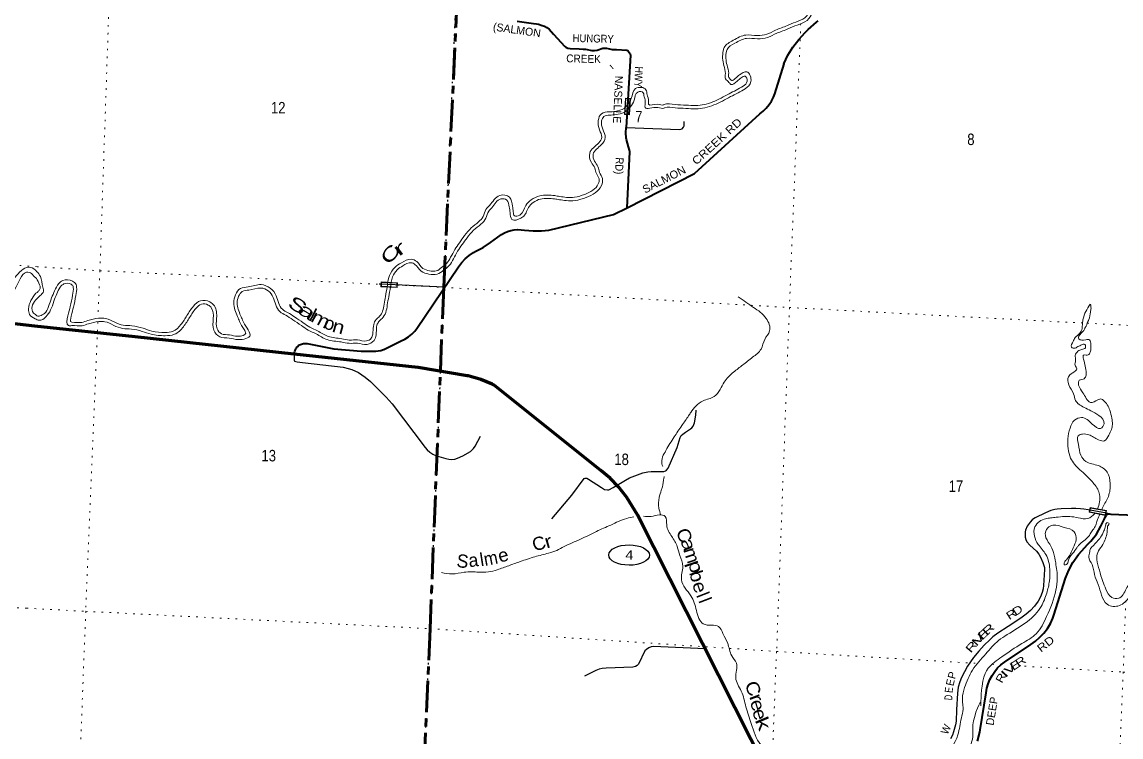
# Model space of a CAD drawing. Header units: feet. Extents: x -762378 to -505285, y -497909 to -353855.
# Drawn here: x -696518 to -679819, y -415044 to -404172 of the extents above; entities that cross this region are included whole.
import ezdxf
from ezdxf.enums import TextEntityAlignment as Align

# ---------------------------------------------------------------- set-up
doc = ezdxf.new("R2010")
doc.units = ezdxf.units.FT
doc.header["$LTSCALE"] = 80
doc.linetypes.add('DOTTED', pattern=[1.5, 0.3, -1.2])
doc.linetypes.add('LONG_DASH_SHORT_DASH', pattern=[9.9, 6, -1.2, 1.5, -1.2])
for name, color, linetype, lineweight in [('11', 7, 'LONG_DASH_SHORT_DASH', 60), ('17', 7, 'Continuous', 25), ('23', 7, 'Continuous', 70), ('26', 7, 'Continuous', 40), ('29', 7, 'Continuous', 25), ('31', 7, 'Continuous', 13), ('39', 7, 'Continuous', 13), ('6', 7, 'DOTTED', 25), ('61', 7, 'Continuous', 13), ('7', 7, 'DOTTED', 13)]:
    doc.layers.add(name, color=color, linetype=linetype, lineweight=lineweight)
for name, color, linetype in [('27', 7, 'Continuous'), ('30', 7, 'Continuous'), ('41', 7, 'Continuous')]:
    doc.layers.add(name, color=color, linetype=linetype)

msp = doc.modelspace()

# ---------------------------------------------------------------- linework, layer by layer
at = {"layer": '11'}
msp.add_lwpolyline([(-689836.59, -401747.35), (-689867.51, -402983.26), (-690110.03, -408206.47), (-690317.33, -413396.66), (-690551.11, -418660.37), (-690764.76, -423798.09), (-690982.61, -428941.69), (-691145.81, -432886.86), (-691516.25, -441899.41)], dxfattribs=at)
at = {"layer": '17'}
msp.add_ellipse((-687293.75, -412276.74), major_axis=(-309.24, 1), ratio=0.500121, dxfattribs=at)
at = {"layer": '23'}
for points in [[(-696320.19, -408795.72), (-696940.21, -408728.35), (-697051.46, -408714.85), (-697214.23, -408680.42), (-697372.52, -408629.18), (-697524.58, -408561.66), (-697668.75, -408478.62), (-697803.46, -408380.97), (-697927.21, -408269.77), (-698038.67, -408146.25), (-699022.54, -407153.19), (-700623.94, -405536.85), (-700767.07, -405410.54), (-701027.35, -405216.81), (-701306.45, -405051.35), (-702430.04, -404531.41), (-702444.08, -404524.6), (-702763.19, -404347.8), (-702787.63, -404330.7)], [(-692380.5, -409221.39), (-694797.6, -408961.19), (-696320.19, -408795.72)], [(-685197.49, -415565.26), (-687167.45, -411664.61), (-687327.83, -411400.63), (-687342.11, -411380.29), (-687455.11, -411238.12), (-687582.36, -411108.54), (-687722.45, -410992.98), (-689345.55, -409694.96), (-689375.68, -409680.09), (-689548.27, -409607.82), (-689702.47, -409561.49), (-689737.51, -409550.96), (-689752.47, -409549.76), (-690496.82, -409424.16), (-692380.5, -409221.39)]]:
    msp.add_lwpolyline(points, dxfattribs=at)
at = {"layer": '26'}
for points in [[(-688995.32, -404159.86), (-688745.36, -404192.82), (-688701.06, -404200.2), (-688670.38, -404207.02), (-688614.71, -404224.07), (-688577.22, -404238.29), (-688545.41, -404255.34), (-688509.05, -404283.76), (-688440.88, -404359.92), (-688268.19, -404546.35), (-688254.55, -404557.14), (-688223.88, -404568.51), (-688186.39, -404573.63), (-688050.05, -404582.73), (-687990.97, -404583.28), (-687954.62, -404587.27), (-687859.18, -404605.46), (-687819.41, -404606.6), (-687777.38, -404600.92), (-687694.44, -404572.49), (-687668.31, -404569.09), (-687636.49, -404572.49), (-687591.05, -404582.73), (-687551.28, -404588.41), (-687486.53, -404591.82), (-687327.47, -404600.92), (-687312.69, -404606.03), (-687300.2, -404619.1), (-687278.6, -404657.18), (-687272.94, -404678.21), (-687337.74, -405778.3)], [(-687322.41, -406995.98), (-686301.19, -406475.96), (-685307.69, -405568.8), (-685255.77, -405527.28), (-685208.47, -405480.56), (-685166.32, -405429.15), (-685129.77, -405373.62), (-685099.22, -405314.58), (-685078.76, -405263.61), (-684937.51, -404807.86), (-684941.59, -404809.74), (-684879.85, -404677.59), (-684804.64, -404552.63), (-684716.78, -404436.21), (-684617.23, -404329.61), (-684571.15, -404287.13), (-684447.86, -404177.1), (-684420.16, -404155.38)], [(-687322.41, -406995.98), (-687283.12, -406147.18), (-687285.39, -406122.75), (-687301.3, -406072.16), (-687335.38, -405960.19), (-687339.93, -405931.2), (-687342.2, -405856.17), (-687337.74, -405778.3)], [(-692380.5, -409221.39), (-692374.83, -409197), (-692369.63, -409174.62), (-692364.45, -409158.9), (-692357.65, -409143.82), (-692349.31, -409129.53), (-692339.52, -409116.19), (-692328.4, -409103.94), (-692316.05, -409092.93), (-692302.62, -409083.26), (-692288.25, -409075.06), (-692273.11, -409068.4), (-692257.35, -409063.35), (-692241.15, -409059.99), (-692224.69, -409058.33), (-692208.14, -409058.41), (-692191.7, -409060.21), (-692182.44, -409062.01), (-691777.42, -409140.36), (-691366.42, -409175.94), (-691143.91, -409177.23), (-691104.23, -409173.02), (-691065.21, -409164.69), (-691027.27, -409152.33), (-691020.41, -409149.62), (-690757.1, -409021.56), (-690699.37, -408992.35), (-690645.01, -408957.27), (-690594.62, -408916.7), (-690548.74, -408871.08), (-690518.02, -408834.4), (-689887, -407894.14), (-689838.01, -407831.52), (-689782.75, -407774.36), (-689721.81, -407723.29), (-689655.87, -407678.88), (-689619.96, -407658.64), (-689512.24, -407599.01), (-689398.66, -407524.93), (-689230.2, -407401.04), (-689186.05, -407376.32), (-689139.55, -407356.36), (-689091.23, -407341.37), (-689041.6, -407331.51), (-688991.21, -407326.89), (-688984.7, -407326.68), (-688882.53, -407336.07), (-688753.43, -407348.57), (-688623.74, -407347.52), (-688514.86, -407336.08), (-687528.83, -407101.09), (-687322.41, -406995.98)], [(-681998.35, -415106.42), (-681964.55, -414970.66), (-681957.97, -414934.03), (-681867.99, -414369.86), (-681855.99, -414300.74), (-681836.83, -414233.26), (-681810.71, -414168.15), (-681777.94, -414106.12), (-681738.86, -414047.87), (-681693.91, -413994.01), (-681643.58, -413945.15), (-681590.19, -413903.08), (-681189.38, -413636.23), (-681117.34, -413585.29), (-681051.02, -413527.1), (-680991.15, -413462.3), (-680938.37, -413391.6), (-680893.28, -413315.76), (-680856.36, -413235.63), (-680839.46, -413189.35), (-680664.68, -412628.14), (-680614.5, -412505.79), (-680552.55, -412390.57), (-680466.57, -412266.28), (-680323.94, -412112.21), (-680275.57, -412066.69), (-680194.12, -411957.31), (-680124.54, -411840.01), (-680071.61, -411724.79), (-680061.29, -411699.86), (-680047.33, -411674.79), (-680043.37, -411670.61), (-680038.1, -411666.12), (-680032.4, -411662.2), (-680026.32, -411658.9), (-680023.24, -411657.62), (-679998.28, -411652.47), (-679973.24, -411653.58), (-679611.15, -411669.59)]]:
    msp.add_lwpolyline(points, dxfattribs=at)
at = {"layer": '29'}
for p, q in [((-687337.74, -405778.3), (-686526.85, -405809.12)), ((-692380.45, -409222.83), (-692382.06, -409265.78))]:
    msp.add_line(p, q, dxfattribs=at)
for points in [[(-686526.85, -405809.12), (-686504.86, -405803.88), (-686487.82, -405794.21), (-686466.23, -405770.91), (-686458.28, -405753.29), (-686454.87, -405732.26), (-686456.01, -405685.08)], [(-690110.03, -408206.47), (-691062.4, -408160.44), (-691092.16, -408159)], [(-692380.5, -409221.39), (-692384.44, -409312.52), (-692377.62, -409327.29), (-692334.45, -409340.93), (-692257.19, -409348.89), (-691639.13, -409421.65), (-691564.14, -409438.69), (-691507.33, -409456.88), (-691402.81, -409503.49), (-691305.09, -409570.56), (-691221.02, -409639.91), (-690984.7, -409876.35), (-690893.8, -409978.67), (-690393.9, -410640.26), (-690362.08, -410678.92), (-690323.45, -410710.75), (-690275.74, -410742.58), (-690221.21, -410767.58), (-690080.32, -410808.51), (-690030.33, -410817.61), (-689984.89, -410822.15), (-689939.43, -410817.61), (-689903.08, -410806.24), (-689821.28, -410767.58), (-689703.11, -410701.65), (-689657.67, -410658.45), (-689632.67, -410619.81), (-689549.98, -410468.53)], [(-688467.4, -411725.85), (-688164.76, -411365.53), (-687976.15, -411112.03), (-687960.25, -411106.34), (-687937.52, -411107.49), (-687910.26, -411124.53), (-687714.84, -411251.85), (-687664.84, -411278), (-687623.94, -411284.82), (-687601.22, -411283.68), (-687537.6, -411251.85), (-687346.72, -411138.17), (-687285.36, -411105.21), (-687083.13, -411029.04), (-687010.41, -411009.72), (-686955.88, -411006.3), (-686765.01, -411006.3), (-686742.28, -410998.36), (-686726.37, -410986.99), (-686701.38, -410956.29), (-686565.04, -410642.54), (-686519.59, -410487.95), (-686501.42, -410460.65), (-686478.69, -410440.21), (-686437.79, -410406.09), (-686360.54, -410356.07), (-686340.08, -410342.45), (-686321.9, -410319.71), (-686301.46, -410265.13), (-686278.73, -410151.45), (-686274.19, -410074.15)], [(-679998.28, -411652.47), (-680067.35, -411633.84), (-680319.58, -411587.8), (-680382.07, -411578.14), (-680436.61, -411573.59), (-680503.64, -411570.18), (-680569.54, -411569.61), (-680728.61, -411574.16), (-680787.69, -411578.71), (-680825.19, -411585.52), (-680885.4, -411601.44), (-680964.93, -411633.27), (-681124, -411710.58), (-681149, -411727.06), (-681169.45, -411743.54), (-681201.26, -411778.78), (-681243.3, -411837.33), (-681269.43, -411897.01), (-681275.12, -411924.86), (-681277.39, -411952.14), (-681273.97, -412006.14), (-681264.89, -412039.68), (-681247.85, -412073.78), (-681205.8, -412128.92), (-681105.82, -412219.86), (-681069.47, -412264.19), (-681042.19, -412310.8), (-681009.25, -412388.1), (-680986.52, -412452.9), (-680984.25, -412467.11), (-680983.11, -412497.24), (-680996.74, -412738.24), (-681004.7, -412788.26), (-681018.34, -412846.24), (-681041.06, -412912.17), (-681078.55, -412979.24), (-681134.23, -413053.7), (-681196.71, -413120.2), (-681261.48, -413176.48), (-681342.14, -413238.43), (-681533.02, -413361.2), (-681688.69, -413463.52), (-681765.95, -413522.64), (-681814.79, -413565.83), (-681900.02, -413648.82), (-681979.55, -413737.49), (-682061.36, -413835.26), (-682151.1, -413965.98), (-682242, -414138.77), (-682269.27, -414202.43)], [(-686140.09, -413702.78), (-686921.78, -413666.38), (-686955.87, -413674.33), (-686994.5, -413689.11), (-687028.59, -413712.98), (-687053.58, -413734.58), (-687151.29, -413938.06), (-687171.74, -413957.39), (-687196.74, -413972.16), (-687235.36, -413980.13), (-687639.84, -413998.32), (-687703.46, -414003.99), (-687746.64, -414013.09), (-687798.9, -414030.15), (-687871.61, -414066.52), (-687971.59, -414116.54)], [(-682269.27, -414202.43), (-682293.15, -414285.43), (-682304.51, -414377.51), (-682318.15, -414632.15), (-682324.96, -414804.95), (-682336.32, -414859.51), (-682363.59, -414964.1), (-682381.77, -415016.39), (-682409.04, -415073.23)]]:
    msp.add_lwpolyline(points, dxfattribs=at)
at = {"layer": '31'}
for p, q in [((-691061.21, -408122.86), (-690811.54, -408135.74)), ((-690811.54, -408135.74), (-690815.41, -408210.64)), ((-680287.26, -411552.82), (-680041.87, -411600.58)), ((-680041.87, -411600.58), (-680056.2, -411674.2))]:
    msp.add_line(p, q, dxfattribs=at)
for points in [[(-690815.41, -408210.64), (-691065.08, -408197.76), (-691061.21, -408122.86)], [(-680056.2, -411674.2), (-680301.59, -411626.44), (-680287.26, -411552.82)]]:
    msp.add_lwpolyline(points, dxfattribs=at)
for points in [[(-691056.68, -408190.18), (-691053.63, -408131.25), (-690819.93, -408143.31), (-690822.98, -408202.24)], [(-680280.93, -411562.2), (-680292.2, -411620.11), (-680062.52, -411664.81), (-680051.25, -411606.9)]]:
    msp.add_lwpolyline(points, close=True, dxfattribs=at)
at = {"layer": '39'}
for points in [[(-683707.86, -401931.31), (-683857.48, -402116.33), (-683972.19, -402243.04), (-684124.85, -402482.99), (-684255.56, -402759.23), (-684269.33, -402908.02), (-684246.11, -402996.31), (-684225.22, -403102.44), (-684210.51, -403168.17), (-684198.58, -403328.95), (-684220.25, -403459.33), (-684281.22, -403628.3), (-684362.86, -403750.44), (-684426.92, -403883.88), (-684501.75, -404008.97), (-684561.2, -404120.99), (-684701.58, -404204.47), (-684848.54, -404263.03), (-684869.03, -404272.45), (-685048.1, -404342.96), (-685188.21, -404407.41), (-685343.34, -404428.44), (-685509.27, -404421.05), (-685685.77, -404494.14), (-685804.8, -404590.41), (-685813.03, -404615.59), (-685804.78, -404830.06), (-685780.51, -404949.41), (-685777.76, -405016.82), (-685740.21, -405055.38), (-685735.49, -405060.41), (-685681.41, -405030.3), (-685615.37, -404976.43), (-685505.61, -404929.74), (-685442.93, -405078.75), (-685528.41, -405186.31), (-685750.78, -405307.23), (-686004.48, -405434.03), (-686144.37, -405476.34), (-686275.89, -405493.5), (-686431.03, -405486.33), (-686594.27, -405476.98), (-686752.69, -405477.37), (-686763.42, -405482.3), (-686858.67, -405472.35), (-687050.21, -405471.45), (-687047.22, -405378.66), (-687068.75, -405289.7), (-687078.5, -405247.08), (-687162.88, -405237.78), (-687216.48, -405359.52), (-687367.28, -405549.29)], [(-683774.9, -401928.62), (-683895.44, -402083.76), (-684012.1, -402212.62), (-684168.71, -402458.78), (-684304.53, -402745.83), (-684319.93, -402912.2), (-684294.87, -403007.51), (-684274.15, -403112.73), (-684260.1, -403175.52), (-684248.89, -403326.67), (-684268.83, -403446.64), (-684326.18, -403605.59), (-684406.4, -403725.6), (-684471, -403860.18), (-684545.32, -403984.4), (-684598.8, -404085.18), (-684723.75, -404159.48), (-684868.25, -404217.06), (-684888.65, -404226.44), (-685067.72, -404296.95), (-685202.32, -404358.87), (-685345.6, -404378.29), (-685518.14, -404370.61), (-685711.59, -404450.71), (-685847.74, -404560.83), (-685863.34, -404608.57), (-685854.59, -404836.04), (-685830.31, -404955.45), (-685826.94, -405037.99), (-685776.37, -405089.91), (-685745.29, -405123.1), (-685653.23, -405071.84), (-685589.27, -405019.66), (-685532.23, -404995.4), (-685500.5, -405070.83), (-685561.23, -405147.24), (-685773.91, -405262.89), (-686023.03, -405387.4), (-686154.91, -405427.29), (-686277.99, -405443.35), (-686428.45, -405436.4), (-686592.9, -405426.98), (-686763.69, -405427.4), (-686771.85, -405431.15), (-686855.95, -405422.36), (-686998.58, -405421.69), (-686997.03, -405373.49), (-687020.08, -405278.24), (-687037.69, -405201.27), (-687193.86, -405184.07), (-687261.05, -405336.67), (-687367, -405488.96)], [(-687367, -405488.96), (-687502.41, -405531.8), (-687597.06, -405538.74), (-687712.5, -405567.11), (-687761.96, -405668.02), (-687742.46, -405811.4), (-687709.96, -405925.06), (-687754.82, -406008.02), (-687892.53, -406166.34), (-687866.95, -406307.92), (-687813.4, -406392.1), (-687790.03, -406477.31), (-687750.46, -406559.03), (-687760.88, -406633.07), (-687966.96, -406793.17), (-688121.04, -406836.36), (-688245.67, -406838.29), (-688345.7, -406824.96), (-688423.65, -406812.34), (-688648.77, -406815), (-688781.29, -406874.98), (-688862.54, -406964.79), (-688943.27, -407100.86), (-688955.57, -407108.5), (-689036.31, -407119.92), (-689052.43, -407059.07), (-689065.7, -406972.19), (-689111.55, -406835.98), (-689257.35, -406809.08), (-689414.93, -406960.72), (-689469.12, -407021.26), (-689512.81, -407130.4), (-689579.69, -407210.63), (-689693.18, -407303.4), (-689793.4, -407420.74), (-689871.22, -407528.75), (-689940.88, -407633.02), (-690004.84, -407747.52), (-690066.15, -407842.01), (-690142.54, -407905.85)], [(-687367.28, -405549.29), (-687490.75, -405581.08), (-687589.21, -405588.3), (-687677.88, -405610.09), (-687710.37, -405676.36), (-687693.4, -405801.11), (-687656.28, -405930.91), (-687713.47, -406036.66), (-687839.06, -406181.06), (-687819.49, -406289.37), (-687767.17, -406371.62), (-687743.03, -406459.65), (-687698.83, -406550.93), (-687714.19, -406660.12), (-687944.03, -406838.67), (-688113.79, -406886.25), (-688248.6, -406888.34), (-688353, -406874.43), (-688427.38, -406862.39), (-688637.7, -406864.87), (-688751.19, -406916.24), (-688822.1, -406994.62), (-688906.51, -407136.88), (-688938.14, -407156.53), (-689073.27, -407175.65), (-689101.45, -407069.28), (-689114.47, -406984.03), (-689149.55, -406879.81), (-689241.18, -406862.91), (-689378.92, -406995.46), (-689425.98, -407048.03), (-689469.33, -407156.33), (-689544.34, -407246.32), (-689658.07, -407339.28), (-689754.04, -407451.64), (-689830.14, -407557.26), (-689898.2, -407659.14), (-689962, -407773.35), (-690028.31, -407875.55), (-690112.84, -407946.19)], [(-699155.35, -407098.84), (-699066.25, -406843.73), (-698965.41, -406770.06), (-698757.84, -406765.7), (-698626.07, -406873.92), (-698559.19, -407066.86), (-698397.97, -407477.62), (-698243.35, -407562.33), (-698093.55, -407536.28), (-697899.72, -407312.28), (-697793.79, -407270.94), (-697683.32, -407350.41), (-697567.76, -407669.4), (-697638.39, -407812.29), (-697696.79, -407881.09), (-697656.68, -408025.02), (-697483.36, -408297.32), (-697176.06, -408452.23), (-697023.08, -408466.86), (-696803.69, -408402.49), (-696686.15, -408170.36), (-696526.7, -407951.46), (-696420.48, -407900.07), (-696313.04, -407945.26), (-696295.08, -407963.54)], [(-690142.54, -407905.85), (-690222.56, -407957.5), (-690324.92, -407954.14), (-690426.25, -407918.64), (-690517.34, -407815.13), (-690602.61, -407780.16), (-690753.01, -407833.52), (-690853.74, -407904.6), (-690934.09, -408028.61), (-690970.77, -408208.13)], [(-690112.84, -407946.19), (-690208.58, -408007.99), (-690334.22, -408003.86), (-690455.14, -407961.5), (-690547.14, -407856.95), (-690603.9, -407833.67), (-690729.81, -407878.34), (-690817.03, -407939.89), (-690887.09, -408048.02), (-690919.74, -408206.38)], [(-697357.75, -408450.56), (-697186.06, -408503.92), (-696840.36, -408485.96), (-696710.36, -408378.9), (-696546.5, -408077.64), (-696446.91, -407977.79), (-696372.93, -407995.92), (-696308.45, -408064.07), (-696298.66, -408069.79)], [(-690970.17, -408204.67), (-690994.48, -408344.28), (-691016.42, -408464.19), (-691037.91, -408570.03), (-691084.59, -408646.91), (-691138.45, -408697.41), (-691172.96, -408770.66), (-691184.8, -408888.89), (-691187.78, -408918.95), (-691209.86, -408980.55), (-691285.54, -409022.29), (-691419.62, -409005.82), (-691544.25, -409007.76), (-691660.14, -408987.87), (-691865.96, -408952.96), (-692026.01, -408869.3), (-692144.75, -408813.12), (-692243.04, -408745.56), (-692376.8, -408656.73), (-692483.11, -408588.9), (-692561.9, -408540.07), (-692615.32, -408451.87), (-692655.79, -408335.94), (-692744.43, -408218.44), (-692883.37, -408165.62), (-693079.34, -408199.39), (-693198.66, -408223.62), (-693272.14, -408321.72), (-693300.17, -408443.44), (-693242.61, -408652.41), (-693210.82, -408725.83), (-693142.44, -408848.7), (-693118.1, -408903.78), (-693236.12, -408950.17), (-693364.06, -408929.88), (-693488.04, -408911.73), (-693553.95, -408837.19), (-693560.82, -408676.13), (-693595.01, -408490.05), (-693665.33, -408427.42), (-693805.43, -408410.76), (-693912.58, -408493.69), (-694011.56, -408635.19), (-694102.39, -408772.93), (-694222.16, -408873.54), (-694343.3, -408891.68), (-694545.56, -408870.96), (-694678.8, -408828.38), (-694846.36, -408790.71), (-694978.69, -408782.34), (-695105.85, -408737.96), (-695246.6, -408679.05), (-695355.05, -408677.5), (-695518.91, -408712.32), (-695608.19, -408739.55), (-695758.85, -408738.62), (-695762.86, -408738.49), (-695769.86, -408643.77), (-695735.35, -408508.19), (-695699.56, -408332.45), (-695687.39, -408204.18), (-695696.13, -408163.68), (-695750.71, -408111.63), (-695899.17, -408104.74), (-695958.86, -408149.02), (-696022.69, -408259.51), (-696068.33, -408366.57), (-696114.81, -408499.74), (-696174.44, -408604.34), (-696248.26, -408642.09), (-696267.09, -408645.67), (-696313.09, -408621.27)], [(-696311.31, -408401.09), (-696265.29, -408355.13), (-696214.2, -408305.36), (-696197.61, -408283.84), (-696201.78, -408205.37), (-696238.63, -408040.38), (-696295.08, -407963.54)], [(-696305.12, -408295.16), (-696272.02, -408269.94), (-696259.02, -408253.35), (-696245.57, -408235.87), (-696240.19, -408213.9), (-696250.28, -408169.06), (-696298.66, -408069.79)], [(-690919.43, -408204.59), (-690945.26, -408353.07), (-690967.32, -408473.67), (-690990.65, -408588.53), (-691045.4, -408678.71), (-691097.29, -408727.36), (-691124.07, -408784.19), (-691135.05, -408893.85), (-691138.63, -408930.02), (-691169.17, -409015.21), (-691275.57, -409073.89), (-691422.29, -409055.87), (-691548.12, -409057.83), (-691668.55, -409037.16), (-691882.12, -409000.93), (-692048.29, -408914.07), (-692169.76, -408856.6), (-692271.03, -408786.99), (-692404.08, -408698.63), (-692509.73, -408631.23), (-692598.45, -408576.24), (-692660.8, -408473.29), (-692700.42, -408359.81), (-692775.67, -408260.06), (-692888.36, -408217.22), (-693070.12, -408248.54), (-693170.05, -408268.83), (-693225.79, -408343.24), (-693248.61, -408442.35), (-693195.34, -408635.76), (-693165.92, -408703.68), (-693097.63, -408826.39), (-693051.3, -408931.25), (-693230.5, -409001.69), (-693371.6, -408979.31), (-693513.38, -408958.55), (-693603.15, -408857.03), (-693610.63, -408681.74), (-693641.08, -408515.97), (-693686.85, -408475.21), (-693791.01, -408462.83), (-693875.97, -408528.58), (-693970.2, -408663.29), (-694064.66, -408806.53), (-694200.8, -408920.9), (-694342.13, -408942.06), (-694555.83, -408920.17), (-694691.92, -408876.68), (-694853.47, -408840.36), (-694988.69, -408831.81), (-695123.76, -408784.67), (-695256.98, -408728.91), (-695350.15, -408727.58), (-695506.4, -408760.78), (-695600.89, -408789.6), (-695759.81, -408788.61), (-695809.41, -408787.01), (-695820.32, -408639.33), (-695784.1, -408497.03), (-695749.09, -408325.08), (-695737.9, -408207.16), (-695741.76, -408189.25), (-695771.69, -408160.71), (-695883.69, -408155.51), (-695920.75, -408183), (-695977.88, -408281.9), (-696021.68, -408384.63), (-696069.11, -408520.53), (-696132.75, -408632.16), (-696203.44, -408694.1), (-696258.12, -408705.75), (-696319.02, -408685.13)], [(-696305.12, -408295.16), (-696381.37, -408405.82), (-696417.37, -408535.59), (-696401.73, -408620.5), (-696319.02, -408685.13)], [(-696311.31, -408401.09), (-696364.49, -408498.2), (-696343.22, -408597.35), (-696313.09, -408621.27)], [(-686781.87, -410930.02), (-686794.88, -410888.75), (-686734.1, -410685.69), (-686608.96, -410480.71), (-686492.94, -410309.61), (-686389.68, -410160.21), (-686355.82, -410107.04), (-686280.4, -410011.01), (-686169.31, -409930.22), (-686000.52, -409867.41), (-685908.66, -409759.85), (-685848.84, -409649.23), (-685705.24, -409495.13), (-685567.15, -409387.08), (-685416.69, -409269.38), (-685288.12, -409144.94), (-685233.16, -408997.97), (-685158.71, -408869.74), (-685210.83, -408679.04), (-685402.35, -408511.92), (-685634.27, -408351.5)], [(-680287.51, -408464.84), (-680355.36, -408575.19), (-680393.04, -408684.53), (-680405.33, -408754.49), (-680411.94, -408834.69), (-680446.31, -408903.93), (-680516.75, -408969.97), (-680546.79, -409029.3), (-680569.64, -409114.99), (-680513.89, -409130.9), (-680491.36, -409117.57), (-680428.05, -409085.47), (-680367.38, -409073.39), (-680361.04, -409125.87), (-680414.06, -409150.26), (-680473.23, -409178.47), (-680515.44, -409241.42), (-680509.94, -409320.01), (-680518.22, -409390.1), (-680489.8, -409443.31), (-680560.24, -409509.35), (-680618.31, -409565.75), (-680614.16, -409686.51), (-680540.22, -409823.64), (-680511.34, -409925.11), (-680380.16, -410031.95), (-680279.36, -410083.51), (-680155.05, -410153.94), (-680076.77, -410281.16), (-680129.27, -410351.81), (-680255.72, -410285.33), (-680419.26, -410185.47), (-680527.12, -410228.17), (-680593.22, -410346.62), (-680626.56, -410508.37), (-680621.31, -410657.32), (-680585.82, -410803.24), (-680444.81, -410978.76), (-680347.24, -411068.41), (-680230.69, -411192.87), (-680173.07, -411275.18), (-680147.56, -411356.43), (-680144.46, -411469.01), (-680174.67, -411574.42)], [(-680281.43, -408463.03), (-680275.4, -408525.55), (-680283.24, -408581.58), (-680309, -408695.33), (-680332.95, -408752.85), (-680350.5, -408798.51), (-680360.92, -408810.23), (-680376.07, -408843.91), (-680428.44, -408910.55), (-680464.24, -408961.64), (-680459.19, -408991.96), (-680355.08, -409003.43), (-680296.88, -409005.34), (-680279.14, -409078.3), (-680279.78, -409160.7), (-680299.66, -409216.34), (-680348.54, -409236.85), (-680388.68, -409235.53), (-680388.67, -409297.86), (-680361.93, -409403.28), (-680349.43, -409514.27), (-680357.26, -409570.3), (-680414.75, -409608.62), (-680453.28, -409619.42), (-680457.48, -409625.31), (-680463.76, -409695.47), (-680399.08, -409808.17), (-680347.6, -409894.3), (-680283.38, -409958.73), (-680169.5, -409916.23), (-680114.92, -409905.96), (-680085.39, -409925.03), (-679989.7, -410072.92), (-679959.46, -410194.55), (-679950.52, -410291.34), (-679965.02, -410367.26), (-680006, -410454.37), (-680068.99, -410538.75), (-680160.99, -410525.68), (-680309.19, -410448.43), (-680403.26, -410437.3), (-680468.39, -410463.31), (-680466.51, -410592.04), (-680429.73, -410760.11), (-680356.37, -410852.99), (-680163.56, -410917.63), (-680030.13, -411016.51), (-679983.44, -411188.93), (-680011.85, -411385.02), (-680095.5, -411549.14), (-680112.18, -411588.06)], [(-678231.34, -410200.15), (-678231.98, -410207.07), (-678233.98, -410331.65), (-678201.15, -410435.26), (-678131.16, -410507.93), (-678100.02, -410539.11), (-677889.71, -410582.83), (-677812.88, -410669.17), (-677813.97, -410827.96), (-677929.66, -410989.01), (-678041.67, -411097.92), (-678138.91, -411122.87), (-678216.15, -411150.49), (-678330.35, -411203.03), (-678339.29, -411230.88), (-678252.88, -411277.86), (-678064.51, -411308.26), (-677924.08, -411314.89), (-677857.07, -411417.61), (-677888.66, -411525.14), (-677905.88, -411685.41), (-677910.86, -411840.05), (-677965.76, -411922.68), (-678089.22, -411888.47), (-678209.91, -411830.22), (-678329.1, -411788.11), (-678407.96, -411741.29), (-678499.64, -411655.85), (-678582.12, -411596.85), (-678671.02, -411487.37), (-678761.4, -411424.09), (-678844.21, -411375.13), (-678943.59, -411341.71), (-679042.26, -411410.84), (-679060.12, -411528.87), (-679044.19, -411658.06), (-679013.76, -411835.98), (-679016.92, -412059.04), (-679064.82, -412236.39), (-679219.36, -412418.29), (-679337.06, -412516.95), (-679455.34, -412571.37), (-679496.32, -412658.48), (-679603.79, -412813.78), (-679693.52, -412917.38), (-679842.29, -413045.19), (-680028.49, -413025), (-680114.48, -412887.47), (-680167.44, -412722.88), (-680220.93, -412574.37), (-680260.17, -412420.28), (-680310.8, -412308.04), (-680295.34, -412225.16), (-680288.31, -412193.53), (-680249.67, -412142.57), (-680186.43, -412074.04), (-680129.33, -412007.27), (-680080.15, -411908.87), (-680053.8, -411831.55), (-680032.72, -411784.11), (-680004.85, -411791.36), (-680024.46, -411838.97)], [(-680025.38, -411837.52), (-680036.37, -411959.2), (-680110.49, -412139.72), (-680171.93, -412238.22), (-680185.39, -412344.33), (-680148.35, -412504.37), (-680097.65, -412676.93), (-680049.16, -412793.12), (-679960.84, -412920.66), (-679854.79, -412934.2), (-679739.68, -412791.22), (-679648.53, -412643.43), (-679550.84, -412479.77), (-679444.08, -412346.57), (-679291.62, -412228.94), (-679207, -412159.35), (-679128.54, -412031.25), (-679130.29, -411836.17), (-679122.66, -411661.52), (-679132.77, -411476.22), (-679068.77, -411347.02), (-678964.46, -411240.9), (-678920.26, -411215.26), (-678889.21, -411212.81), (-678833.73, -411236.75), (-678782.26, -411198.23), (-678741.6, -411121.16), (-678686.12, -411082.78), (-678623.96, -411149.15), (-678640.99, -411241.07), (-678657.82, -411264.65), (-678700.94, -411355.71), (-678672.96, -411422.97), (-678507.8, -411534.95), (-678365.94, -411622.04), (-678254.32, -411712.16), (-678108.84, -411749.11), (-678019.76, -411727.91), (-677987.59, -411602.31), (-677984.35, -411501.89), (-677948.29, -411442.76), (-678002.74, -411386.69), (-678166.22, -411347.14), (-678315.46, -411302.03), (-678406.16, -411248.79), (-678433.75, -411169.47), (-678346.15, -411069.82), (-678218.03, -411021.76), (-677960.36, -410881.45), (-677962.3, -410879.38), (-677934.53, -410828.02), (-677897.88, -410750.81), (-677874.51, -410711.37), (-677922.49, -410641.44), (-678058.13, -410610.85), (-678207.04, -410555.69), (-678291.47, -410494.62), (-678326.5, -410334.64), (-678321.71, -410198.69)], [(-686812.4, -411669.76), (-686840.69, -411562.76), (-686835.59, -411404.1), (-686803.8, -411290.55), (-686788.14, -411240.8), (-686763.73, -411106.91), (-686759.71, -411081.69)], [(-687219.58, -411694.87), (-687329.95, -411719.58), (-687572.28, -411820.19), (-687790.4, -411917.56), (-688033.31, -412036.24), (-688282.05, -412148.7), (-688392.43, -412207.39), (-688516.28, -412247.56), (-688725.01, -412303.02), (-688948.38, -412376.1), (-689123.18, -412438.71), (-689295.91, -412499.38), (-689431.61, -412533.12), (-689578.82, -412535.63), (-689801.49, -412539.07), (-689979.08, -412563.39), (-690145.21, -412543.86)], [(-685132.05, -415320.77), (-685293.06, -415164.05), (-685439.33, -414839.59), (-685517.49, -414583.7), (-685590.2, -414346.09), (-685674.05, -414142.29), (-685662.86, -413919.5), (-685733.63, -413808.61), (-685795.79, -413617.59), (-685867.4, -413470.48), (-685934.29, -413363.74), (-686042.15, -413344.11), (-686166.07, -413323.96), (-686269.99, -413119.5), (-686353.26, -412897.63), (-686441.83, -412778.11), (-686498.1, -412653.62), (-686477.45, -412449.24), (-686520.32, -412282.97), (-686562.15, -412146.9), (-686645.61, -411993.37), (-686722.33, -411817.95), (-686744.29, -411688.56), (-686833.96, -411665.51), (-686957.29, -411689.61), (-687075.44, -411686.13)], [(-680218.31, -411645.33), (-680324.03, -411720.56), (-680470.35, -411709.72), (-680596.34, -411691.51), (-680678.7, -411690.81), (-680803.65, -411702.79), (-680888.33, -411712.07), (-680965.12, -411725.63), (-681056.86, -411766.85), (-681127.81, -411848.96), (-681134.28, -411987.47), (-681078.08, -412113.96), (-680961.72, -412270.3), (-680900.83, -412489.23), (-680906.12, -412669.33), (-680948.49, -412856.48), (-681031.44, -413057.76), (-681239.71, -413285.52), (-681549.48, -413486.79), (-681680.09, -413576.84), (-681874.24, -413779.88), (-682075.45, -414027.06), (-682195.47, -414291.9), (-682219.45, -414371.9), (-682222.02, -414554.96), (-682219.45, -414619.42), (-682245.22, -414753.49), (-682296.77, -415008.74), (-682518.43, -415390.33), (-682590.6, -415480.57), (-682825.58, -415630.22), (-682983.98, -415770.67), (-683181.05, -415963.23), (-683337.65, -416147.07), (-683447.13, -416239.97), (-683523.2, -416293.77), (-683662.73, -416259.02), (-683747.87, -416189.59), (-683948.91, -416047.78), (-684093.25, -415942.07), (-684196.35, -415887.93), (-684299.44, -415854.41), (-684389.65, -415831.21), (-684477.29, -415820.89)], [(-680140.6, -411655.07), (-680160.69, -411701.8), (-680182.31, -411749.34), (-680202.76, -411823.06), (-680245.27, -411893.05), (-680285.67, -411952.8), (-680316.42, -412000.24), (-680383.17, -412058.23), (-680465.73, -412132.03), (-680492.08, -412165.42), (-680555.32, -412253.27), (-680618.55, -412353.43), (-680635.55, -412409.96), (-680684.11, -412420.43), (-680681.32, -412396.39), (-680637.11, -412333.51), (-680547.44, -412169.59), (-680501.16, -412042.44), (-680531.46, -411922.83), (-680684, -411855.5), (-680853.76, -411823.78), (-680931.32, -411861.44), (-680969.25, -411978.81), (-680903.21, -412111.66), (-680845.06, -412240.23), (-680811.91, -412396.12), (-680787.3, -412630.14), (-680807.23, -412812.44), (-680950.55, -413210.94), (-681107.81, -413474.05), (-681324.7, -413622.13), (-681632.11, -413825.96), (-681741.02, -413906.79), (-681930.73, -414270.53), (-681950.08, -414548.11), (-681949.95, -414544.09), (-682068.54, -414857.85), (-682068.28, -414974.46), (-682084.66, -415108.62), (-682209.54, -415367.89), (-682359.86, -415543.89)]]:
    msp.add_spline(points, degree=3, dxfattribs=at)
at = {"layer": '6'}
msp.add_line((-690089.26, -407861.32), (-689848.54, -402012.14), dxfattribs=at)
msp.add_lwpolyline([(-690761.97, -423723.79), (-690553.9, -418734.67), (-690320.12, -413470.96), (-690092.04, -407928.81)], dxfattribs=at)
at = {"layer": '61'}
for p, q in [((-687364.21, -405578.12), (-687349.06, -405328.58)), ((-687349.06, -405328.58), (-687274.2, -405333.12))]:
    msp.add_line(p, q, dxfattribs=at)
msp.add_lwpolyline([(-687274.2, -405333.12), (-687289.35, -405582.66), (-687364.21, -405578.12)], dxfattribs=at)
msp.add_lwpolyline([(-687355.74, -405570.61), (-687341.55, -405337.04), (-687282.66, -405340.62), (-687296.85, -405574.19)], close=True, dxfattribs=at)
at = {"layer": '7'}
for p, q in [((-696289.49, -407892.44), (-697632.56, -407801.57)), ((-681773.19, -413937.9), (-681605.41, -413947.9))]:
    msp.add_line(p, q, dxfattribs=at)
for points in [[(-695165.39, -403019.08), (-695333.77, -407954.44), (-695363.85, -408679.05)], [(-684685.76, -404198.05), (-684857.92, -408513.72), (-685052.4, -413742.53), (-685266.69, -419024.98), (-685373.04, -422327.84)], [(-696289.49, -407892.44), (-695333.77, -407954.44), (-691063.2, -408160.48)], [(-690812.87, -408172.56), (-690110.03, -408206.47), (-684857.92, -408513.72), (-680404.43, -408748.55)], [(-695365.98, -408730.36), (-695548.72, -413132.32), (-695748.96, -418290.57), (-695955.03, -423442.61), (-696183.37, -428724.59), (-696301.03, -431780.63)], [(-680332.73, -408752.34), (-679598.83, -408791.04), (-678519.38, -408861.56)], [(-705083.16, -412794.55), (-700668.07, -412939.75), (-696447.29, -413084.7)], [(-696447.29, -413084.7), (-695548.72, -413132.32), (-690317.33, -413396.66), (-685052.4, -413742.53), (-681999.45, -413924.42)], [(-679747.76, -412970.9), (-679786.44, -414056.27), (-680006.49, -419455.13), (-680193.34, -424571.6)], [(-681283.98, -413967.05), (-679786.44, -414056.27), (-674563.41, -414392.71), (-669340.57, -414548.22), (-664999.19, -414693.3), (-664818.29, -414577.08)]]:
    msp.add_lwpolyline(points, dxfattribs=at)

# ---------------------------------------------------------------- texts
at = {"layer": '17', "width": 1.2}
msp.add_text(' 4 ', height=140, dxfattribs=at).set_placement((-687288.65, -412345.05), align=Align.CENTER)
at = {"layer": '27'}
for s, rotation, p in [('(SALMON', 351.764, (-689367.73, -404300.68)), ('NASELLE', 267.414, (-687505.47, -404987.88)), ('DEEP', 80.938, (-681755.56, -414874.45))]:
    msp.add_text(s, height=120, rotation=rotation, dxfattribs=at).set_placement(p)
for s, rotation, width, p in [('HUNGRY', 358.618, 0.9, (-688152.71, -404475.57)), ('CREEK', 358.618, 0.95, (-688249.39, -404784.7)), ('-', 311.694, 2, (-687630.02, -404845.29)), ('HWY', 267.414, 0.85, (-687201.6, -404846.01)), ('CREEK RD', 42.399, 1.15, (-686271.58, -406354.13)), ('RD)', 267.414, 0.9, (-687494.82, -406229.08)), ('SALMON', 26.986, 1.05, (-687052.66, -406782.57)), ('RD', 38.794, 1.2, (-681034.74, -413761.94)), ('V', 39.66, 1.65, (-681535.89, -414106.25)), ('E', 33.794, 1.45, (-681458.58, -414041.42)), ('R', 33.794, 1.35, (-681377.98, -413986.83)), ('R', 61.268, 1.2, (-681628.54, -414234.68)), ('I', 47.6, 1.8, (-681572.82, -414152.42))]:
    msp.add_text(s, height=120, rotation=rotation, dxfattribs=dict(at, width=width)).set_placement(p)
at = {"layer": '30'}
for s, rotation, width, p in [('R', 32.748, 1.3, (-681454.24, -413227.3)), ('D', 32.748, 1.3, (-681358.87, -413165.96)), ('V', 48.11, 1.75, (-681940.78, -413589.42)), ('E', 44.237, 1.8, (-681865.88, -413517.13)), ('R', 43.424, 1.6, (-681792.86, -413450.37)), ('R', 50.079, 1.5, (-682047.64, -413709.78)), ('I', 48.11, 1.3, (-681993.45, -413648.15)), ('E', 81.934, 0.85, (-682375.19, -414334.04)), ('E', 77.949, 0.95, (-682354.53, -414225.52)), ('D', 86.934, 0.7, (-682382.04, -414444.95)), ('W', 65.75, 0.95, (-682425.87, -414950.68))]:
    msp.add_text(s, height=120, rotation=rotation, dxfattribs=dict(at, width=width)).set_placement(p, align=Align.CENTER)
msp.add_text('P', height=120, rotation=74.811, dxfattribs=at).set_placement((-682341.23, -414171.28))
at = {"layer": '41'}
for s, rotation, width, p in [('C', 51.845, 1.55, (-690843.63, -407760.57)), ('r', 37.509, 1.95, (-690723.53, -407694.77)), ('S', 328.566, 1.55, (-692380.53, -408562.64)), ('a', 326.579, 1.7, (-692242.83, -408652.8)), ('l', 332.953, 1.15, (-692140.22, -408716.73)), ('m', 332.658, 1.25, (-692021.43, -408779.19)), ('o', 344.575, 1.05, (-691870.11, -408849.73)), ('n', 344.739, 1.2, (-691732.26, -408901.17)), ('C', 289.575, 1.1, (-686547.36, -412010.09)), ('C', 17.223, 1.05, (-688633.9, -412195.06)), ('r', 16.244, 1.25, (-688495.08, -412163.54)), ('a', 290.223, 1.3, (-686484.6, -412147.8)), ('m', 10.724, 0.95, (-689378.21, -412422.61)), ('e', 14.453, 1.05, (-689182.16, -412373.88)), ('m', 288.267, 1.05, (-686435, -412310.41)), ('p', 289.152, 1.3, (-686373.22, -412482.87)), ('b', 286.152, 1.15, (-686359.04, -412626.1)), ('e', 288.85, 1.15, (-686311.75, -412795.13)), ('C', 292.092, 1.15, (-685500.87, -414342.38)), ('r', 291.082, 1.35, (-685450.29, -414482.58)), ('e', 287.305, 1.15, (-685434.08, -414587.67)), ('e', 287.305, 1.15, (-685400.76, -414727.39)), ('k', 292.889, 1.45, (-685349.18, -414876.1))]:
    msp.add_text(s, height=200, rotation=rotation, dxfattribs=dict(at, width=width)).set_placement(p, align=Align.CENTER)
for s, rotation, p in [('S', 353.295, (-689834.26, -412468.29)), ('l', 8.885, (-689516.24, -412442.92)), ('a', 6.689, (-689647.99, -412453.03)), ('l', 291.475, (-686265.79, -412916.44)), ('l', 291.031, (-686232.08, -412999.45))]:
    msp.add_text(s, height=200, rotation=rotation, dxfattribs=at).set_placement(p, align=Align.CENTER)
at = {"layer": '7', "width": 0.85}
for s, p in [('12', (-692735.09, -405563.2)), ('7', (-687200.95, -405699.06)), ('8', (-682155.26, -406043.56)), ('13', (-692879.21, -410853.04)), ('18', (-687518, -410908.99)), ('17', (-682438.31, -411316.99))]:
    msp.add_text(s, height=175, dxfattribs=at).set_placement(p)

doc.saveas('drawing.dxf')
